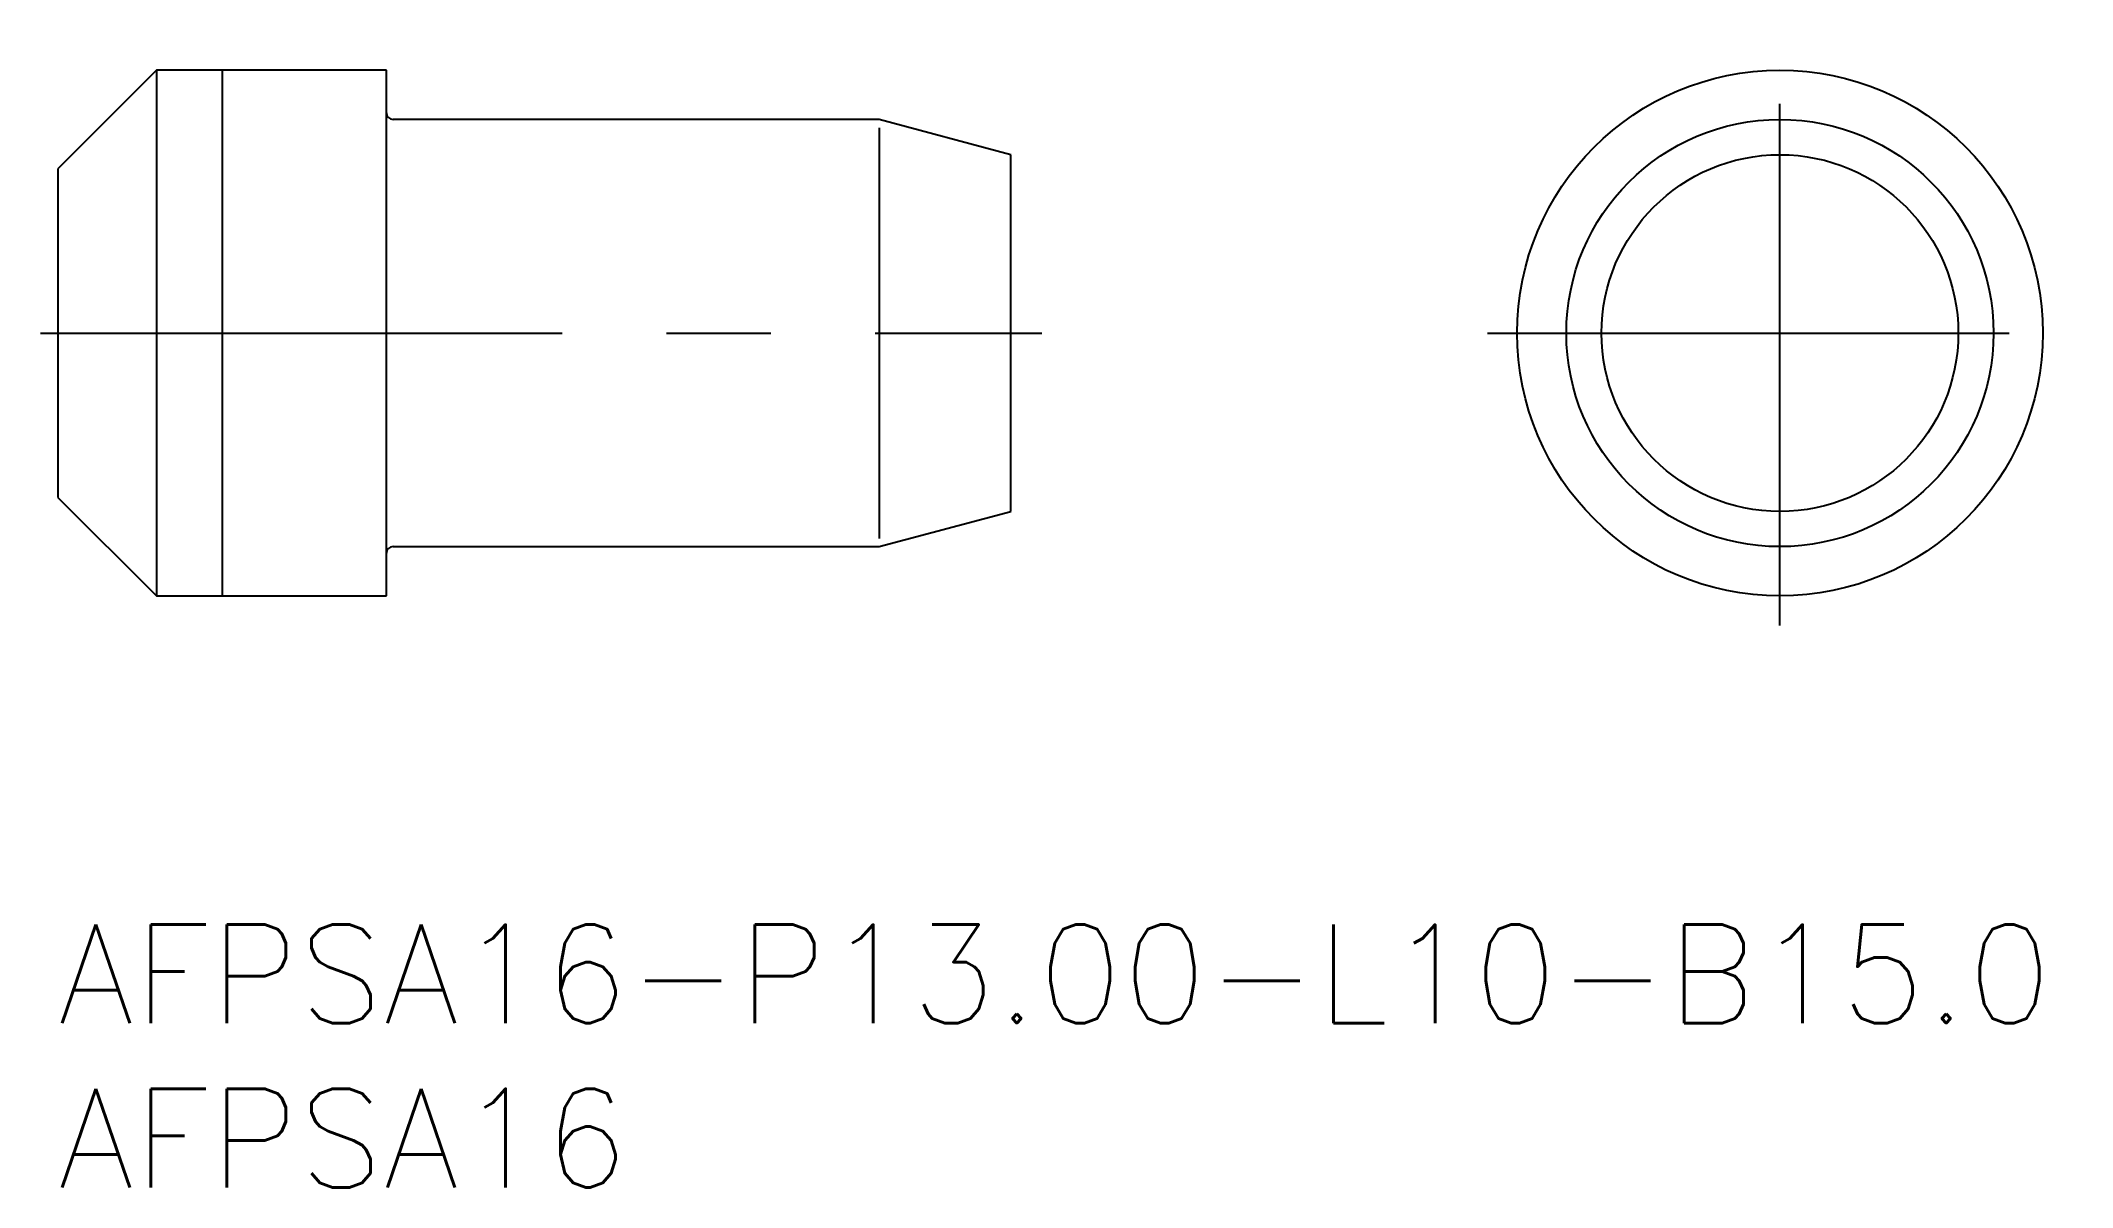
# Model space of a CAD drawing. Extents: x -0.5 to 61.3, y -8 to 26.9.
import ezdxf

# ---------------------------------------------------------------- set-up
doc = ezdxf.new("R2010")
doc.units = 0
doc.header["$LTSCALE"] = 0.5
doc.linetypes.add('CENTER', pattern=[50.8, 31.75, -6.35, 6.35, -6.35])
for name, color, linetype in [('MSM_CENTER', 1, 'CENTER'), ('MSM_CONTINUOUS', 7, 'CONTINUOUS'), ('MSM_NARROW', 5, 'CONTINUOUS'), ('MSM_PART_NUMBER', 7, 'CONTINUOUS')]:
    doc.layers.add(name, color=color, linetype=linetype)
doc.styles.get("Standard").update_dxf_attribs({"font": 'txt.shx', "height": 1.5, "bigfont": 'bigfont.shx'})

# ---------------------------------------------------------------- blocks, each defined once
blk = doc.blocks.new('*U14')
at = {"layer": 'MSM_PART_NUMBER'}
blk.add_text('AFPSA16-P13.00-L10-B15.0', height=3, dxfattribs=at).set_placement((0, -3))
blk = doc.blocks.new('*U15')
at = {"layer": 'MSM_PART_NUMBER'}
blk.add_text('AFPSA16', height=3, dxfattribs=at).set_placement((0, -8))

msp = doc.modelspace()

# ---------------------------------------------------------------- linework, layer by layer
at = {"layer": 'MSM_CENTER'}
for p, q in [((52.412, 9.1), (52.412, 26.9)), ((-0.525, 18), (29.95, 18)), ((43.512, 18), (61.312, 18))]:
    msp.add_line(p, q, dxfattribs=at)
at = {"layer": 'MSM_CONTINUOUS'}
for p, q in [((3, 26), (0, 23)), ((10, 26), (3, 26)), ((3, 26), (3, 10)), ((10, 10), (10, 26)), ((25, 24.5), (10.2, 24.5)), ((29, 23.428), (25, 24.5)), ((0, 23), (0, 13)), ((29, 12.572), (29, 23.428)), ((0, 13), (3, 10)), ((25, 11.5), (29, 12.572)), ((10.2, 11.5), (25, 11.5)), ((3, 10), (10, 10))]:
    msp.add_line(p, q, dxfattribs=at)
for radius in [8, 6.5, 5.428]:
    msp.add_circle((52.412, 18), radius, dxfattribs=at)
for centre, start, end in [((10.2, 24.7), 180, 270), ((10.2, 11.3), 90, 180)]:
    msp.add_arc(centre, 0.2, start, end, dxfattribs=at)
at = {"layer": 'MSM_NARROW'}
for p, q in [((5, 26), (5, 10)), ((25, 24.25), (25, 11.75))]:
    msp.add_line(p, q, dxfattribs=at)

# ---------------------------------------------------------------- block references
at = {"layer": 'MSM_CONTINUOUS'}
for name in ['*U14', '*U15']:
    msp.add_blockref(name, (0, 0), dxfattribs=at)

doc.saveas('drawing.dxf')
